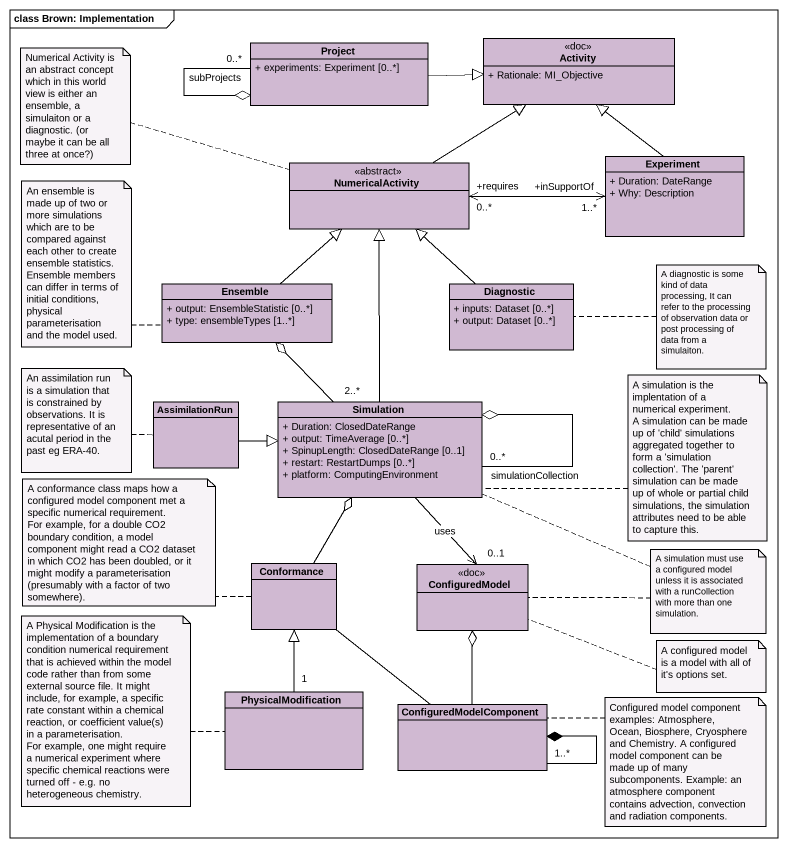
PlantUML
@startuml
mainframe class Brown: Implementation
hide circle
hide empty members
skinparam classAttributeIconSize 0
class Project #D0B9D2 {
  + experiments: Experiment [0..*]
}
class Activity <<doc>> #D0B9D2 {
  + Rationale: MI_Objective
}
class NumericalActivity <<abstract>> #D0B9D2
class Experiment #D0B9D2 {
  + Duration: DateRange
  + Why: Description
}
class Ensemble #D0B9D2 {
  + output: EnsembleStatistic [0..*]
  + type: ensembleTypes [1..*]
}
class Diagnostic #D0B9D2 {
  + inputs: Dataset [0..*]
  + output: Dataset [0..*]
}
class AssimilationRun #D0B9D2
class Simulation #D0B9D2 {
  + Duration: ClosedDateRange
  + output: TimeAverage [0..*]
  + SpinupLength: ClosedDateRange [0..1]
  + restart: RestartDumps [0..*]
  + platform: ComputingEnvironment
}
class Conformance #D0B9D2
class ConfiguredModel <<doc>> #D0B9D2
class PhysicalModification #D0B9D2
class ConfiguredModelComponent #D0B9D2
Project "0..*" --o Project : subProjects
Project -right-|> Activity
NumericalActivity -up-|> Activity
NumericalActivity "+requires\n0..*" <-right-> "+inSupportOf\n1..*" Experiment
Experiment -up-|> Activity
Ensemble -up-|> NumericalActivity
Diagnostic -up-|> NumericalActivity
AssimilationRun -right-|> Simulation
Simulation -up-|> NumericalActivity
Simulation "2..*" -up-o Ensemble
Simulation "0..*" --o Simulation : simulationCollection
Simulation --> "0..1" ConfiguredModel : uses
Conformance -up-o Simulation
Conformance -- ConfiguredModelComponent
PhysicalModification "1" -up-|> Conformance
ConfiguredModelComponent -up-o ConfiguredModel
ConfiguredModelComponent "1..*" --* ConfiguredModelComponent
note left of NumericalActivity : Numerical Activity is an abstract concept which in this world view is either an ensemble, a simulaiton or a diagnostic. (or maybe it can be all three at once?)
note left of Ensemble : An ensemble is made up of two or more simulations which are to be compared against each other to create ensemble statistics. Ensemble members can differ in terms of initial conditions, physical parameterisation and the model used.
note right of Diagnostic : A diagnostic is some kind of data processing, It can refer to the processing of observation data or post processing of data from a simulaiton.
note left of AssimilationRun : An assimilation run is a simulation that is constrained by observations. It is representative of an acutal period in the past eg ERA-40.
note right of Simulation
  A simulation is the implentation of a numerical experiment.
  A simulation can be made up of 'child' simulations aggregated together to form a 'simulation collection'. The 'parent' simulation can be made up of whole or partial child simulations, the simulation attributes need to be able to capture this.
end note
note left of Conformance
  A conformance class maps how a configured model component met a specific numerical requirement.
  For example, for a double CO2 boundary condition, a model component might read a CO2 dataset in which CO2 has been doubled, or it might modify a parameterisation (presumably with a factor of two somewhere).
end note
note as N7
  A simulation must use a configured model unless it is associated with a runCollection with more than one simulation.
end note
N7 .. Simulation
N7 .. ConfiguredModel
note left of PhysicalModification
  A Physical Modification is the implementation of a boundary condition numerical requirement that is achieved within the model code rather than from some external source file. It might include, for example, a specific rate constant within a chemical reaction, or coefficient value(s) in a parameterisation.
  For example, one might require a numerical experiment where specific chemical reactions were turned off - e.g. no heterogeneous chemistry.
end note
note right of ConfiguredModel : A configured model is a model with all of it's options set.
note right of ConfiguredModelComponent : Configured model component examples: Atmosphere, Ocean, Biosphere, Cryosphere and Chemistry. A configured model component can be made up of many subcomponents. Example: an atmosphere component contains advection, convection and radiation components.
@enduml
